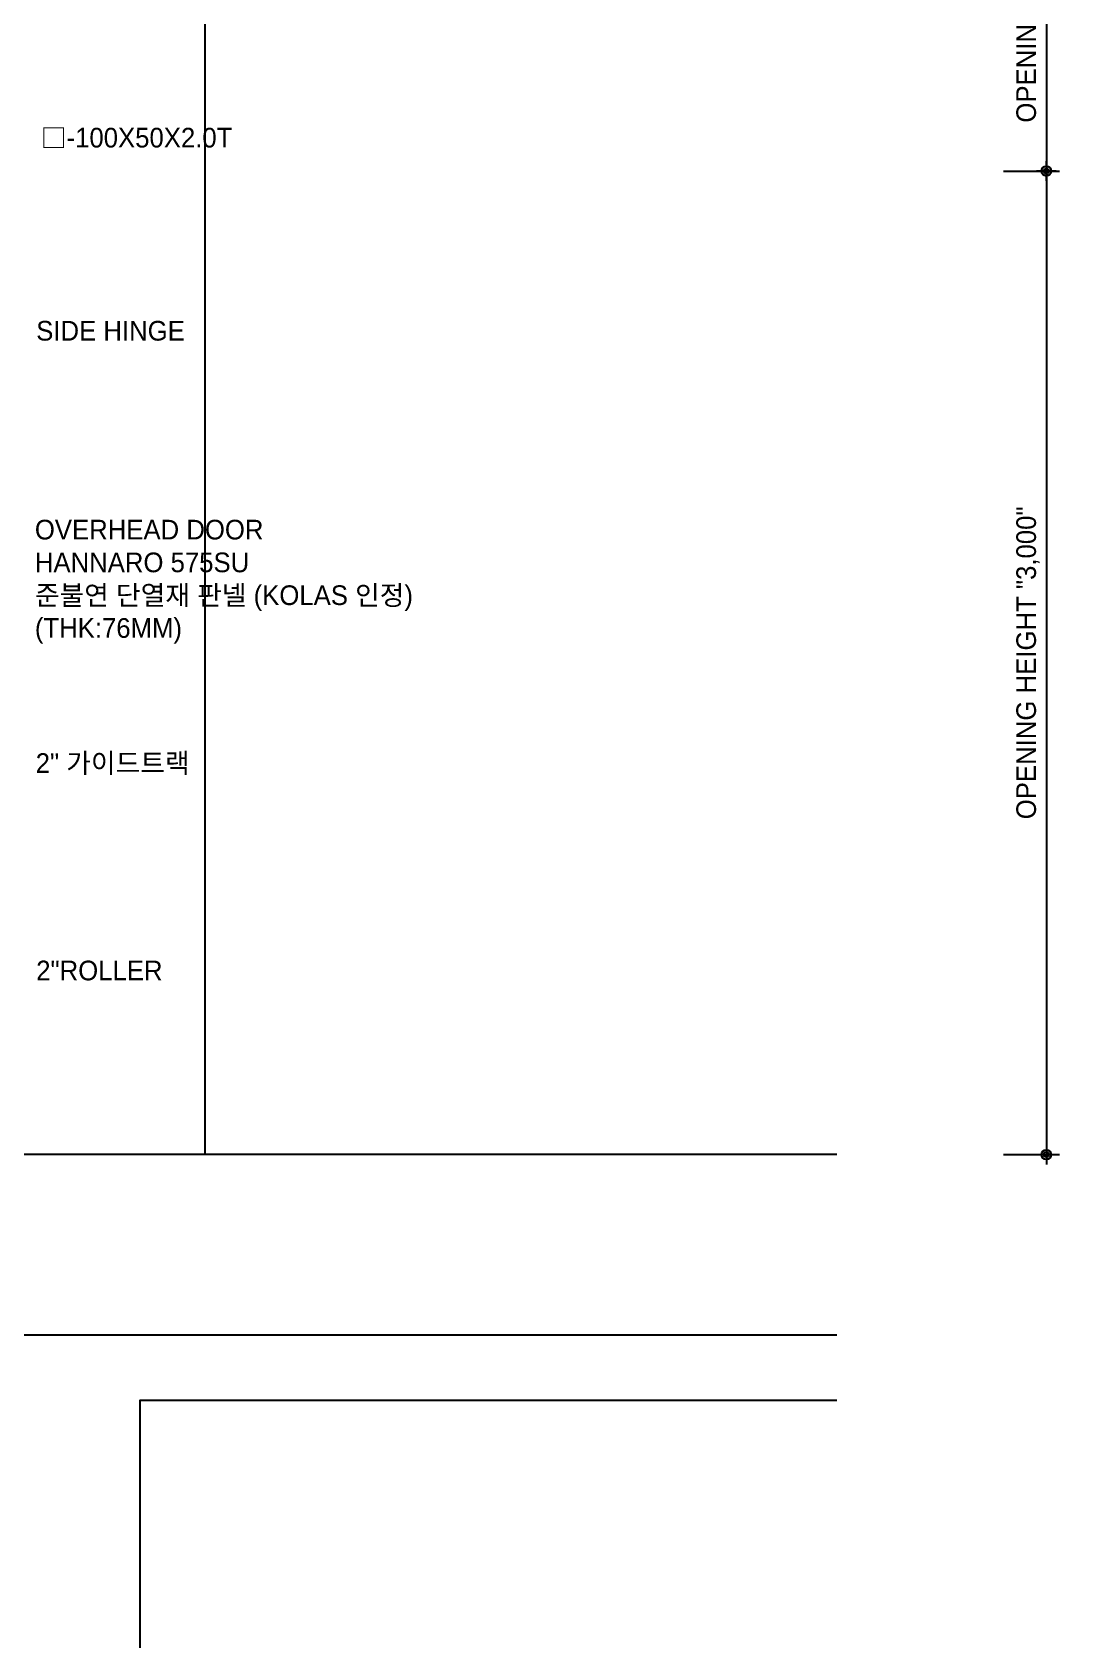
# Model space of a CAD drawing. Header units: millimetres. Extents: x 1448 to 104164, y -19509 to -89.
# Drawn here: x 34977 to 38155, y -9152 to -4224 of the extents above; entities that cross this region are included whole.
import ezdxf

# ---------------------------------------------------------------- set-up
doc = ezdxf.new("R2010")
doc.units = ezdxf.units.MM
doc.header["$LTSCALE"] = 60
doc.header["$MEASUREMENT"] = 0
doc.header["$PDSIZE"] = -10
doc.layers.get('Defpoints').update_dxf_attribs({"color": 171, "linetype": 'CONTINUOUS'})
for name, color, linetype in [('A-text', 3, 'CONTINUOUS'), ('CON', 2, 'CONTINUOUS'), ('DIM', 7, 'CONTINUOUS'), ('ELE5', 7, 'CONTINUOUS'), ('FIN', 6, 'CONTINUOUS')]:
    doc.layers.add(name, color=color, linetype=linetype)
doc.styles.add('0T-OUT', font='H2GTRE.TTF')
doc.styles.add('휘츠', font='')
doc.styles.get('휘츠').set_extended_font_data('Dotum')
doc.dimstyles.new('휘츠-M', dxfattribs={"dimscale": 100, "dimtxt": 3, "dimasz": 1.5, "dimexe": 2, "dimexo": 3, "dimgap": 1, "dimtad": 1, "dimdec": 0, "dimrnd": 0.25, "dimzin": 0, "dimdsep": 46, "dimlunit": 6, "dimtxsty": '휘츠', "dimblk": 'Z_DOT', "dimcen": 5, "dimclrd": 256, "dimclre": 256, "dimclrt": 3, "dimadec": 0, "dimazin": 0, "dimtm": 1e-09, "dimtfac": 1, "dimtdec": 0, "dimtix": 1, "dimtmove": 2, "dimatfit": 1, "dimldrblk": 'Z_DOT', "dimfxl": 1, "dimtolj": 1, "dimtzin": 0, "dimlwd": -1, "dimarcsym": 0})

# ---------------------------------------------------------------- blocks, each defined once
blk = doc.blocks.new('Z_DOT')
at = {"layer": 'DIM', "color": 0}
for p, q in [((-1, 0), (1, 0)), ((0, -1), (0, 1))]:
    blk.add_line(p, q, dxfattribs=at)
for radius in [0.5, 0.25]:
    blk.add_circle((0, 0), radius, dxfattribs=at)
blk = doc.blocks.new('*D108')
at = {"layer": 'Defpoints', "color": 0, "transparency": 16777216}
for p in [(37881.5, -4647.4), (37881.5, -7647.4), (38072, -7647.4)]:
    blk.add_point(p, dxfattribs=at)
at = {"layer": 'DIM', "lineweight": -2, "transparency": 16777216}
for p, q in [((37941.5, -4647.4), (38112, -4647.4)), ((37941.5, -7647.4), (38112, -7647.4))]:
    blk.add_line(p, q, dxfattribs=at)
at = {"layer": 'DIM', "transparency": 16777216}
blk.add_line((38072, -4677.4), (38072, -7617.4), dxfattribs=at)
at = {"layer": 'DIM', "transparency": 16777216, "xscale": 30, "yscale": 30, "zscale": 30}
for p, rotation in [((38072, -4647.4), 90), ((38072, -7647.4), 270)]:
    blk.add_blockref('Z_DOT', p, dxfattribs=dict(at, rotation=rotation))
at = {"layer": 'DIM', "color": 3, "transparency": 16777216, "insert": (38015.8, -6147.4), "char_height": 60, "attachment_point": 5, "rotation": 90, "style": '0T-OUT'}
blk.add_mtext('\\A1;OPENING HEIGHT "3,000"', dxfattribs=at)
blk = doc.blocks.new('*D113')
at = {"layer": 'Defpoints', "color": 0, "transparency": 16777216}
for p in [(37881.5, -3397.4), (37881.5, -4647.4), (38072, -4647.4)]:
    blk.add_point(p, dxfattribs=at)
at = {"layer": 'DIM', "lineweight": -2, "transparency": 16777216}
for p, q in [((37941.5, -3397.4), (38112, -3397.4)), ((37941.5, -4647.4), (38112, -4647.4))]:
    blk.add_line(p, q, dxfattribs=at)
at = {"layer": 'DIM', "transparency": 16777216}
blk.add_line((38072, -3427.4), (38072, -4617.4), dxfattribs=at)
at = {"layer": 'DIM', "transparency": 16777216, "xscale": 30, "yscale": 30, "zscale": 30}
for p, rotation in [((38072, -3397.4), 90), ((38072, -4647.4), 270)]:
    blk.add_blockref('Z_DOT', p, dxfattribs=dict(at, rotation=rotation))
at = {"layer": 'DIM', "color": 3, "transparency": 16777216, "insert": (38015.8, -4022.4), "char_height": 60, "attachment_point": 5, "rotation": 90, "style": '0T-OUT'}
blk.add_mtext('\\A1;OPENING HEIGHT "1,250"', dxfattribs=at)

msp = doc.modelspace()

# ---------------------------------------------------------------- linework, layer by layer
at = {"layer": 'CON', "ltscale": 0.1, "elevation": 19}
for points in [[(34104.5, -7647.4), (34304.5, -7647.4), (34304.5, -8197.4), (37432.5, -8197.4)], [(37432.5, -8397.4), (35304.5, -8397.4), (35304.5, -9151.5)], [(35304.5, -8447.4), (35304.5, -9124.8)]]:
    msp.add_lwpolyline(points, dxfattribs=at)
at = {"layer": 'ELE5', "ltscale": 0.1}
msp.add_lwpolyline([(35504.5, -7647.4), (35504.5, -3397.4)], dxfattribs=at)
at = {"layer": 'FIN', "ltscale": 0.1, "elevation": 19}
msp.add_lwpolyline([(37432.5, -7647.4), (34304.5, -7647.4)], dxfattribs=at)

# ---------------------------------------------------------------- texts
at = {"layer": 'A-text', "ltscale": 0.1, "char_height": 60, "attachment_point": 1, "style": '0T-OUT'}
for s, insert in [('{\\fExpo M|b0|i0|c129|p18;\\H0.95833x;□}-100X50X2.0T', (35002.7, -4515.4, -3.9)), ('{\\C3;SIDE HINGE}', (34988.5, -5104.4, 56.9)), ('OVERHEAD DOOR\\PHANNARO 575SU\\P준불연 단열재 판넬 (KOLAS 인정)\\P(THK:76MM)', (34984.4, -5711, 56.9)), ('2" 가이드트랙', (34986.9, -6423.1, 56.9)), ('2"ROLLER', (34988.5, -7055.8, 56.9))]:
    msp.add_mtext(s, dxfattribs=dict(at, insert=insert))

# ---------------------------------------------------------------- dimensions: what is measured, and where the dimension line sits
at = {"layer": 'DIM'}
for base, p1, p2, picture, middle in [((38072, -4647.4, 19), (37881.5, -3397.4, 19), (37881.5, -4647.4, 19), '*D113', (38015.8, -4022.4, 19)), ((38072, -7647.4, 19), (37881.5, -4647.4, 19), (37881.5, -7647.4, 19), '*D108', (38015.8, -6147.4, 19))]:
    dim = msp.add_linear_dim(base=base, p1=p1, p2=p2, angle=90, text='OPENING HEIGHT "<>"', dimstyle='휘츠-M', override={"dimscale": 20, "dimtxsty": '0T-OUT'}, dxfattribs=at)
    dim.commit()
    dim.dimension.update_dxf_attribs({"geometry": picture, "text_midpoint": middle})

doc.saveas('drawing.dxf')
